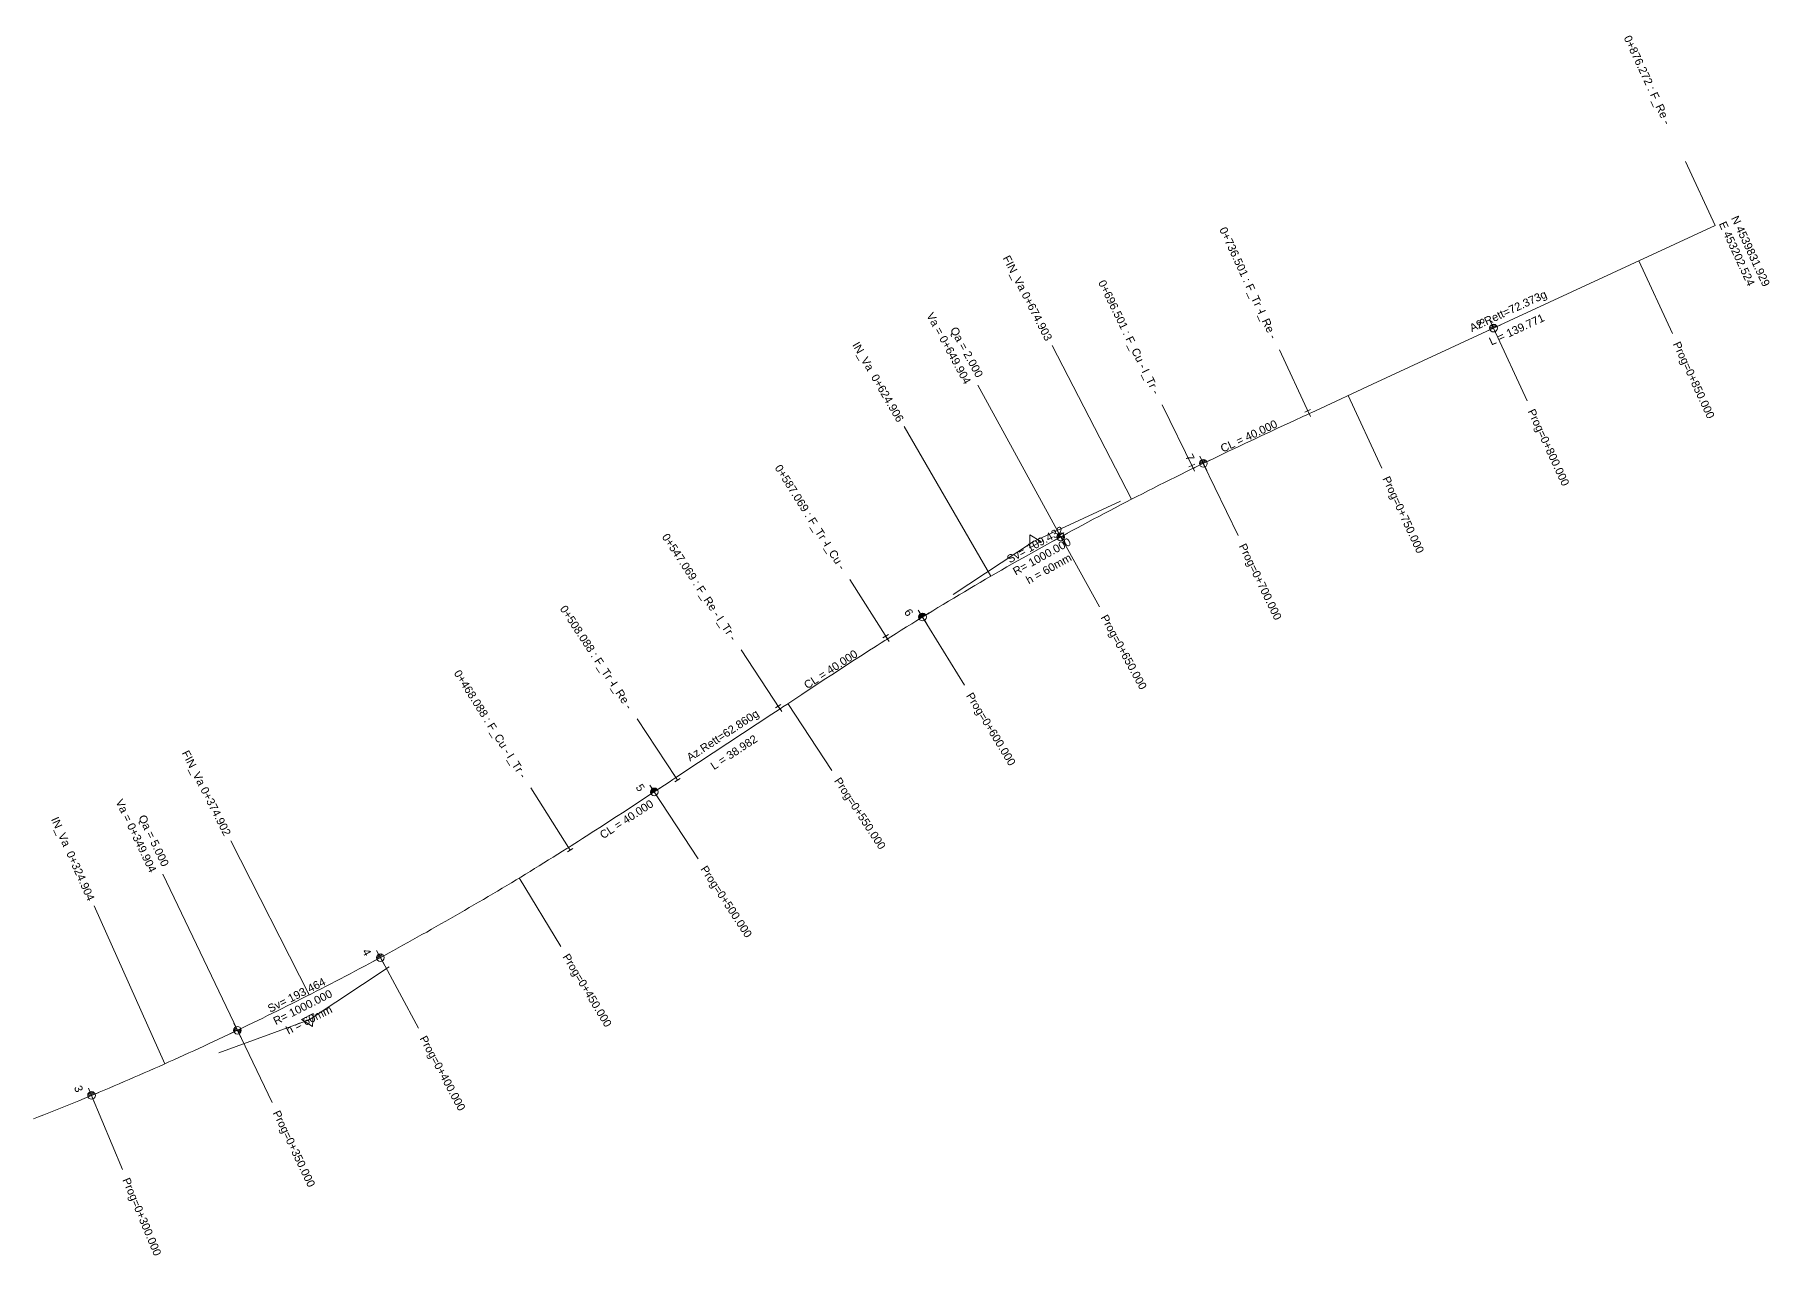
# Model space of a CAD drawing. Header units: metres. Extents: x 452250 to 453220, y 4539353 to 4539891.
# Drawn here: x 452678 to 453220, y 4539510 to 4539891 of the extents above; entities that cross this region are included whole.
import ezdxf
from ezdxf.enums import TextEntityAlignment as Align

# ---------------------------------------------------------------- set-up
doc = ezdxf.new("R2010")
doc.units = ezdxf.units.M
doc.header["$MEASUREMENT"] = 0
for name, color, linetype, lineweight in [('_Ettometriche', 2, 'Continuous', 0), ('_Ettometriche_500', 2, 'Continuous', 0), ('_Linee Progressive Passo Costante', 1, 'Continuous', 0), ('_Linee Progressive Pti Tangenza', 1, 'Continuous', 0), ('_Linee_Elementi_Alt_in_Pln', 1, 'Continuous', 0), ('_PLN_Lunghezza_Clotoide', 2, 'Continuous', 0), ('_PLN_Simb_T', 2, 'Continuous', 0), ('_Simboli Curve Planimetriche', 2, 'Continuous', 0), ('_Simbolo_vertice_altimetrico_in_pln', 1, 'Continuous', 0), ('_Txt Componenti Planimetrici', 2, 'Continuous', 0), ('_Txt progressive passo costante', 2, 'Continuous', 0), ('_Txt Pti di Tangenza', 2, 'Continuous', 0), ('_TXT_coordinate finali', 2, 'Continuous', 0), ('_TXT_Elementi_Alt_in_Pln', 2, 'Continuous', 0), ('_Vertici Curve Planimetriche', 2, 'Continuous', 0), ('Ferrovia_Principale', 4, 'Continuous', 0)]:
    doc.layers.add(name, color=color, linetype=linetype, lineweight=lineweight)
doc.styles.add('_Progressive Parziali', font='arial.ttf', dxfattribs={"height": 0.0025})
doc.styles.add('_Txt_Pln_Centro', font='arial.ttf', dxfattribs={"height": 0.0025})
doc.styles.add('_Txt_Pln_DX', font='arial.ttf', dxfattribs={"height": 0.0025})
doc.styles.add('_Txt_Pln_SX', font='arial.ttf', dxfattribs={"height": 0.0025})

# ---------------------------------------------------------------- blocks, each defined once
blk = doc.blocks.new('SIM_01_1')
at = {"layer": '_Ettometriche', "color": 2}
for p, q in [((-0.0025, 0), (0.0025, 0)), ((-0.0009, 0.00079), (-0.0009, -0.00079)), ((-0.0006, 0.00104), (-0.0006, -0.00104)), ((-0.0003, 0.00116), (-0.0003, -0.00116)), ((0, 0.0025), (0, -0.0025))]:
    blk.add_line(p, q, dxfattribs=at)
blk.add_circle((0, 0), 0.0012, dxfattribs=at)
blk = doc.blocks.new('SIM_01')
at = {"layer": '_Ettometriche', "color": 2}
for p, q in [((-0.0009, 0.00079), (-0.0009, -0.00079)), ((-0.0006, 0.00104), (-0.0006, -0.00104)), ((-0.0003, 0.00116), (-0.0003, -0.00116)), ((0, 0.0025), (0, -0.0025)), ((-0.0025, 0), (0.0025, 0))]:
    blk.add_line(p, q, dxfattribs=at)
blk.add_circle((0, 0), 0.0012, dxfattribs=at)
blk = doc.blocks.new('DrawTextAnnotation_4')
at = {"layer": '_Ettometriche', "insert": (-0.0025, -0.00292), "char_height": 0.0025, "attachment_point": 6, "line_spacing_factor": 1.02, "style": '_Txt_Pln_DX'}
blk.add_mtext('\\C256;3', dxfattribs=at)
blk = doc.blocks.new('DrawTextAnnotation_5')
at = {"layer": '_Ettometriche', "insert": (-0.0025, -0.00292), "char_height": 0.0025, "attachment_point": 6, "line_spacing_factor": 1.02, "style": '_Txt_Pln_DX'}
blk.add_mtext('\\C256;4', dxfattribs=at)
blk = doc.blocks.new('DrawTextAnnotation_6')
at = {"layer": '_Ettometriche', "insert": (-0.0025, -0.00292), "char_height": 0.0025, "attachment_point": 6, "line_spacing_factor": 1.02, "style": '_Txt_Pln_DX'}
blk.add_mtext('\\C256;6', dxfattribs=at)
blk = doc.blocks.new('DrawTextAnnotation_7')
at = {"layer": '_Ettometriche', "insert": (-0.0025, -0.00292), "char_height": 0.0025, "attachment_point": 6, "line_spacing_factor": 1.02, "style": '_Txt_Pln_DX'}
blk.add_mtext('\\C256;7', dxfattribs=at)
blk = doc.blocks.new('DrawTextAnnotation_8')
at = {"layer": '_Ettometriche', "insert": (-0.0025, -0.00292), "char_height": 0.0025, "attachment_point": 6, "line_spacing_factor": 1.02, "style": '_Txt_Pln_DX'}
blk.add_mtext('\\C256;8', dxfattribs=at)
blk = doc.blocks.new('SIM_01 - 500')
at = {"layer": '_Ettometriche_500', "color": 2}
for p, q in [((-0.0025, 0), (0.0025, 0)), ((-0.0009, 0.00079), (-0.0009, -0.00079)), ((-0.0006, 0.00104), (-0.0006, -0.00104)), ((-0.0003, 0.00116), (-0.0003, -0.00116)), ((0, 0.0025), (0, -0.0025))]:
    blk.add_line(p, q, dxfattribs=at)
blk.add_circle((0, 0), 0.0012, dxfattribs=at)
blk = doc.blocks.new('DrawTextAnnotation_9')
at = {"layer": '_Ettometriche_500', "insert": (-0.0025, -0.00292), "char_height": 0.0025, "attachment_point": 6, "line_spacing_factor": 1.02, "style": '_Txt_Pln_DX'}
blk.add_mtext('\\C256;5', dxfattribs=at)
blk = doc.blocks.new('DrawLineAnnotationDirectionLength')
at = {"layer": '_Linee Progressive Pti Tangenza'}
blk.add_line((0, 0), (-0.022, 0), dxfattribs=at)
blk = doc.blocks.new('DrawTextAnnotation_11')
at = {"layer": '_Txt Componenti Planimetrici', "insert": (0, 0.00258), "char_height": 0.0025, "attachment_point": 5, "line_spacing_factor": 1.02, "style": '_Txt_Pln_Centro'}
blk.add_mtext('\\C256;Az.Rett=62.860g', dxfattribs=at)
blk = doc.blocks.new('DrawTextAnnotation_12')
at = {"layer": '_Txt Componenti Planimetrici', "insert": (0, 0.00258), "char_height": 0.0025, "attachment_point": 5, "line_spacing_factor": 1.02, "style": '_Txt_Pln_Centro'}
blk.add_mtext('\\C256;Az.Rett=72.373g', dxfattribs=at)
blk = doc.blocks.new('DrawTextAnnotation_14')
at = {"layer": '_Txt Componenti Planimetrici', "insert": (0, -0.00342), "char_height": 0.0025, "attachment_point": 5, "line_spacing_factor": 1.02, "style": '_Txt_Pln_Centro'}
blk.add_mtext('\\C256;L = 38.982', dxfattribs=at)
blk = doc.blocks.new('DrawTextAnnotation_15')
at = {"layer": '_Txt Componenti Planimetrici', "insert": (0, -0.00342), "char_height": 0.0025, "attachment_point": 5, "line_spacing_factor": 1.02, "style": '_Txt_Pln_Centro'}
blk.add_mtext('\\C256;L = 139.771', dxfattribs=at)
blk = doc.blocks.new('DrawTextAnnotation_17')
at = {"layer": '_TXT_coordinate finali', "insert": (0, 0.00458), "char_height": 0.0025, "attachment_point": 4, "line_spacing_factor": 1.02, "style": '_Txt_Pln_SX'}
blk.add_mtext('\\C256;N 4539831.929\\PE 453202.524', dxfattribs=at)
blk = doc.blocks.new('DrawLeaderAnnotation')
at = {"layer": '_Simboli Curve Planimetriche', "flags": 128}
blk.add_lwpolyline([(0.00231, 0), (-0.00115, 0.002), (-0.00115, -0.002)], close=True, dxfattribs=at)
blk = doc.blocks.new('DrawLineAnnotationDirectionLength_1')
at = {"layer": '_Simboli Curve Planimetriche'}
blk.add_point((0, 0), dxfattribs=at)
blk = doc.blocks.new('DrawLineAnnotationDirectionLength_2')
at = {"layer": '_Vertici Curve Planimetriche'}
blk.add_line((0, 0), (-0.03, 0), dxfattribs=at)
blk = doc.blocks.new('DrawLineAnnotationDirectionLength_3')
at = {"layer": '_Vertici Curve Planimetriche'}
blk.add_line((0, 0), (0.03, 0), dxfattribs=at)
blk = doc.blocks.new('DrawTextAnnotation_18')
at = {"layer": '_Txt Pti di Tangenza', "style": '_Txt_Pln_DX'}
blk.add_text('I_Re - ', height=0.0025, dxfattribs=at).set_placement((-0.025, 0), align=Align.MIDDLE_RIGHT)
blk = doc.blocks.new('DrawTextAnnotation_20')
at = {"layer": '_Txt Pti di Tangenza', "insert": (-0.035, -0.00042), "char_height": 0.0025, "attachment_point": 6, "line_spacing_factor": 1.02, "style": '_Txt_Pln_DX'}
blk.add_mtext('\\C256;0+547.069 : F_Re - ', dxfattribs=at)
blk = doc.blocks.new('DrawTextAnnotation_21')
at = {"layer": '_Txt Pti di Tangenza', "insert": (-0.035, -0.00042), "char_height": 0.0025, "attachment_point": 6, "line_spacing_factor": 1.02, "style": '_Txt_Pln_DX'}
blk.add_mtext('\\C256;0+876.272 : F_Re - ', dxfattribs=at)
blk = doc.blocks.new('DrawTextAnnotation_22')
at = {"layer": '_Txt Pti di Tangenza', "style": '_Txt_Pln_DX'}
blk.add_text('I_Tr - ', height=0.0025, dxfattribs=at).set_placement((-0.025, 0), align=Align.MIDDLE_RIGHT)
blk = doc.blocks.new('DrawTextAnnotation_24')
at = {"layer": '_Txt Pti di Tangenza', "insert": (-0.035, -0.00042), "char_height": 0.0025, "attachment_point": 6, "line_spacing_factor": 1.02, "style": '_Txt_Pln_DX'}
blk.add_mtext('\\C256;0+508.088 : F_Tr - ', dxfattribs=at)
blk = doc.blocks.new('DrawTextAnnotation_25')
at = {"layer": '_Txt Pti di Tangenza', "insert": (-0.035, -0.00042), "char_height": 0.0025, "attachment_point": 6, "line_spacing_factor": 1.02, "style": '_Txt_Pln_DX'}
blk.add_mtext('\\C256;0+587.069 : F_Tr - ', dxfattribs=at)
blk = doc.blocks.new('DrawTextAnnotation_26')
at = {"layer": '_Txt Pti di Tangenza', "insert": (-0.035, -0.00042), "char_height": 0.0025, "attachment_point": 6, "line_spacing_factor": 1.02, "style": '_Txt_Pln_DX'}
blk.add_mtext('\\C256;0+736.501 : F_Tr - ', dxfattribs=at)
blk = doc.blocks.new('DrawTextAnnotation_27')
at = {"layer": '_Txt Pti di Tangenza', "style": '_Txt_Pln_DX'}
blk.add_text('I_Cu - ', height=0.0025, dxfattribs=at).set_placement((-0.025, 0), align=Align.MIDDLE_RIGHT)
blk = doc.blocks.new('DrawTextAnnotation_28')
at = {"layer": '_Txt Pti di Tangenza', "insert": (-0.035, -0.00042), "char_height": 0.0025, "attachment_point": 6, "line_spacing_factor": 1.02, "style": '_Txt_Pln_DX'}
blk.add_mtext('\\C256;0+468.088 : F_Cu - ', dxfattribs=at)
blk = doc.blocks.new('DrawTextAnnotation_29')
at = {"layer": '_Txt Pti di Tangenza', "insert": (-0.035, -0.00042), "char_height": 0.0025, "attachment_point": 6, "line_spacing_factor": 1.02, "style": '_Txt_Pln_DX'}
blk.add_mtext('\\C256;0+696.501 : F_Cu - ', dxfattribs=at)
blk = doc.blocks.new('DrawLineAnnotationDirectionLength_4')
at = {"layer": '_Linee_Elementi_Alt_in_Pln'}
blk.add_line((0, 0), (-0.054, 0), dxfattribs=at)
blk = doc.blocks.new('DrawTextAnnotation_30')
at = {"layer": '_TXT_Elementi_Alt_in_Pln', "insert": (-0.056, -0.00242), "char_height": 0.0025, "attachment_point": 6, "line_spacing_factor": 1.02, "style": '_Txt_Pln_DX'}
blk.add_mtext('\\C256;Va = 0+349.904', dxfattribs=at)
blk = doc.blocks.new('DrawTextAnnotation_31')
at = {"layer": '_TXT_Elementi_Alt_in_Pln', "insert": (-0.056, -0.00242), "char_height": 0.0025, "attachment_point": 6, "line_spacing_factor": 1.02, "style": '_Txt_Pln_DX'}
blk.add_mtext('\\C256;Va = 0+649.904', dxfattribs=at)
blk = doc.blocks.new('DrawTextAnnotation_32')
at = {"layer": '_TXT_Elementi_Alt_in_Pln', "insert": (-0.056, -0.00042), "char_height": 0.0025, "attachment_point": 6, "line_spacing_factor": 1.02, "style": '_Txt_Pln_DX'}
blk.add_mtext('\\C256;IN_Va  0+324.904', dxfattribs=at)
blk = doc.blocks.new('DrawTextAnnotation_33')
at = {"layer": '_TXT_Elementi_Alt_in_Pln', "insert": (-0.056, -0.00042), "char_height": 0.0025, "attachment_point": 6, "line_spacing_factor": 1.02, "style": '_Txt_Pln_DX'}
blk.add_mtext('\\C256;IN_Va  0+624.906', dxfattribs=at)
blk = doc.blocks.new('DrawTextAnnotation_34')
at = {"layer": '_TXT_Elementi_Alt_in_Pln', "insert": (-0.056, -0.00042), "char_height": 0.0025, "attachment_point": 6, "line_spacing_factor": 1.02, "style": '_Txt_Pln_DX'}
blk.add_mtext('\\C256;FIN_Va 0+374.902', dxfattribs=at)
blk = doc.blocks.new('DrawTextAnnotation_35')
at = {"layer": '_TXT_Elementi_Alt_in_Pln', "insert": (-0.056, -0.00042), "char_height": 0.0025, "attachment_point": 6, "line_spacing_factor": 1.02, "style": '_Txt_Pln_DX'}
blk.add_mtext('\\C256;FIN_Va 0+674.903', dxfattribs=at)
blk = doc.blocks.new('DrawLineAnnotationDirectionLength_5')
at = {"layer": '_Linee Progressive Passo Costante'}
blk.add_line((0, 0), (0.025, 0), dxfattribs=at)
blk = doc.blocks.new('DrawTextAnnotation_45')
at = {"layer": '_Txt progressive passo costante', "insert": (0.028, -0.00042), "char_height": 0.0025, "attachment_point": 4, "line_spacing_factor": 1.02, "style": '_Progressive Parziali'}
blk.add_mtext('\\C256;Prog=0+300.000', dxfattribs=at)
blk = doc.blocks.new('DrawTextAnnotation_46')
at = {"layer": '_Txt progressive passo costante', "insert": (0.028, -0.00042), "char_height": 0.0025, "attachment_point": 4, "line_spacing_factor": 1.02, "style": '_Progressive Parziali'}
blk.add_mtext('\\C256;Prog=0+350.000', dxfattribs=at)
blk = doc.blocks.new('DrawTextAnnotation_47')
at = {"layer": '_Txt progressive passo costante', "insert": (0.028, -0.00042), "char_height": 0.0025, "attachment_point": 4, "line_spacing_factor": 1.02, "style": '_Progressive Parziali'}
blk.add_mtext('\\C256;Prog=0+400.000', dxfattribs=at)
blk = doc.blocks.new('DrawTextAnnotation_48')
at = {"layer": '_Txt progressive passo costante', "insert": (0.028, -0.00042), "char_height": 0.0025, "attachment_point": 4, "line_spacing_factor": 1.02, "style": '_Progressive Parziali'}
blk.add_mtext('\\C256;Prog=0+450.000', dxfattribs=at)
blk = doc.blocks.new('DrawTextAnnotation_49')
at = {"layer": '_Txt progressive passo costante', "insert": (0.028, -0.00042), "char_height": 0.0025, "attachment_point": 4, "line_spacing_factor": 1.02, "style": '_Progressive Parziali'}
blk.add_mtext('\\C256;Prog=0+500.000', dxfattribs=at)
blk = doc.blocks.new('DrawTextAnnotation_50')
at = {"layer": '_Txt progressive passo costante', "insert": (0.028, -0.00042), "char_height": 0.0025, "attachment_point": 4, "line_spacing_factor": 1.02, "style": '_Progressive Parziali'}
blk.add_mtext('\\C256;Prog=0+550.000', dxfattribs=at)
blk = doc.blocks.new('DrawTextAnnotation_51')
at = {"layer": '_Txt progressive passo costante', "insert": (0.028, -0.00042), "char_height": 0.0025, "attachment_point": 4, "line_spacing_factor": 1.02, "style": '_Progressive Parziali'}
blk.add_mtext('\\C256;Prog=0+600.000', dxfattribs=at)
blk = doc.blocks.new('DrawTextAnnotation_52')
at = {"layer": '_Txt progressive passo costante', "insert": (0.028, -0.00042), "char_height": 0.0025, "attachment_point": 4, "line_spacing_factor": 1.02, "style": '_Progressive Parziali'}
blk.add_mtext('\\C256;Prog=0+650.000', dxfattribs=at)
blk = doc.blocks.new('DrawTextAnnotation_53')
at = {"layer": '_Txt progressive passo costante', "insert": (0.028, -0.00042), "char_height": 0.0025, "attachment_point": 4, "line_spacing_factor": 1.02, "style": '_Progressive Parziali'}
blk.add_mtext('\\C256;Prog=0+700.000', dxfattribs=at)
blk = doc.blocks.new('DrawTextAnnotation_54')
at = {"layer": '_Txt progressive passo costante', "insert": (0.028, -0.00042), "char_height": 0.0025, "attachment_point": 4, "line_spacing_factor": 1.02, "style": '_Progressive Parziali'}
blk.add_mtext('\\C256;Prog=0+750.000', dxfattribs=at)
blk = doc.blocks.new('DrawTextAnnotation_55')
at = {"layer": '_Txt progressive passo costante', "insert": (0.028, -0.00042), "char_height": 0.0025, "attachment_point": 4, "line_spacing_factor": 1.02, "style": '_Progressive Parziali'}
blk.add_mtext('\\C256;Prog=0+800.000', dxfattribs=at)
blk = doc.blocks.new('DrawTextAnnotation_56')
at = {"layer": '_Txt progressive passo costante', "insert": (0.028, -0.00042), "char_height": 0.0025, "attachment_point": 4, "line_spacing_factor": 1.02, "style": '_Progressive Parziali'}
blk.add_mtext('\\C256;Prog=0+850.000', dxfattribs=at)
blk = doc.blocks.new('SIM_09')
at = {"layer": '_Simbolo_vertice_altimetrico_in_pln'}
for p, q in [((-0.0025, 0), (0.0025, 0)), ((-0.0009, 0.00079), (-0.0009, 0)), ((-0.0006, 0.00104), (-0.0006, 0)), ((-0.0003, 0.00116), (-0.0003, 0)), ((0, 0.0025), (0, -0.0025)), ((0.0003, -0.00116), (0.0003, 0)), ((0.0006, -0.00104), (0.0006, 0)), ((0.0009, -0.00079), (0.0009, 0))]:
    blk.add_line(p, q, dxfattribs=at)
blk.add_circle((0, 0), 0.0012, dxfattribs=at)
blk = doc.blocks.new('SIM_09_1')
at = {"layer": '_Simbolo_vertice_altimetrico_in_pln'}
for p, q in [((-0.0025, 0), (0.0025, 0)), ((-0.0009, 0.00079), (-0.0009, 0)), ((-0.0006, 0.00104), (-0.0006, 0)), ((-0.0003, 0.00116), (-0.0003, 0)), ((0, 0.0025), (0, -0.0025)), ((0.0003, -0.00116), (0.0003, 0)), ((0.0006, -0.00104), (0.0006, 0)), ((0.0009, -0.00079), (0.0009, 0))]:
    blk.add_line(p, q, dxfattribs=at)
blk.add_circle((0, 0), 0.0012, dxfattribs=at)
blk = doc.blocks.new('SIM_03')
at = {"layer": '_PLN_Simb_T', "flags": 128}
for points in [[(-0.00099, 0.00099), (0.00099, 0.00099)], [(0, -0.00099), (0, 0.00099)]]:
    blk.add_lwpolyline(points, dxfattribs=at)
blk = doc.blocks.new('SIM_03_1')
at = {"layer": '_PLN_Simb_T', "flags": 128}
for points in [[(-0.00099, 0.00099), (0.00099, 0.00099)], [(0, -0.00099), (0, 0.00099)]]:
    blk.add_lwpolyline(points, dxfattribs=at)
blk = doc.blocks.new('DrawTextAnnotation_57')
at = {"layer": '_PLN_Lunghezza_Clotoide', "insert": (0, 0.00158), "char_height": 0.0025, "attachment_point": 5, "line_spacing_factor": 1.02, "style": '_Txt_Pln_Centro'}
blk.add_mtext('\\C256;CL = 40.000', dxfattribs=at)
blk = doc.blocks.new('DrawTextAnnotation_58')
at = {"layer": '_PLN_Lunghezza_Clotoide', "insert": (0, -0.00242), "char_height": 0.0025, "attachment_point": 5, "line_spacing_factor": 1.02, "style": '_Txt_Pln_Centro'}
blk.add_mtext('\\C256;CL = 40.000', dxfattribs=at)
blk = doc.blocks.new('DrawTextAnnotation_59')
at = {"layer": '_TXT_Elementi_Alt_in_Pln', "insert": (-0.056, 0.00158), "char_height": 0.0025, "attachment_point": 6, "line_spacing_factor": 1.02, "style": '_Txt_Pln_DX'}
blk.add_mtext('\\C256;Qa = 5.000', dxfattribs=at)
blk = doc.blocks.new('DrawTextAnnotation_60')
at = {"layer": '_TXT_Elementi_Alt_in_Pln', "insert": (-0.056, 0.00158), "char_height": 0.0025, "attachment_point": 6, "line_spacing_factor": 1.02, "style": '_Txt_Pln_DX'}
blk.add_mtext('\\C256;Qa = 2.000', dxfattribs=at)
blk = doc.blocks.new('DrawTextAnnotation_61')
at = {"layer": '_Txt Componenti Planimetrici', "insert": (0, -0.00692), "char_height": 0.0025, "attachment_point": 5, "line_spacing_factor": 1.02, "style": '_Txt_Pln_Centro'}
blk.add_mtext('\\C256;h = 60mm', dxfattribs=at)

msp = doc.modelspace()

# ---------------------------------------------------------------- linework, layer by layer
at = {"layer": 'Ferrovia_Principale'}
msp.add_lwpolyline([(452677.34, 4539552.96), (452678.92, 4539553.59), (452680.5, 4539554.21), (452682.08, 4539554.84), (452683.66, 4539555.48), (452685.23, 4539556.11), (452686.81, 4539556.75), (452688.38, 4539557.39), (452689.95, 4539558.04), (452691.52, 4539558.68), (452693.09, 4539559.33), (452694.66, 4539559.98), (452696.23, 4539560.64), (452697.8, 4539561.29), (452699.37, 4539561.95), (452700.93, 4539562.62), (452702.5, 4539563.28), (452704.06, 4539563.95), (452705.62, 4539564.62), (452707.18, 4539565.29), (452708.74, 4539565.97), (452710.3, 4539566.65), (452711.86, 4539567.33), (452713.42, 4539568.01), (452714.97, 4539568.7), (452716.53, 4539569.39), (452718.08, 4539570.08), (452719.63, 4539570.78), (452721.18, 4539571.48), (452722.73, 4539572.18), (452724.28, 4539572.88), (452725.83, 4539573.58), (452727.38, 4539574.29), (452728.92, 4539575), (452730.47, 4539575.72), (452732.01, 4539576.43), (452733.55, 4539577.15), (452735.09, 4539577.87), (452736.63, 4539578.6), (452738.17, 4539579.32), (452739.71, 4539580.05), (452741.24, 4539580.78), (452742.78, 4539581.52), (452744.31, 4539582.25), (452745.85, 4539582.99), (452747.38, 4539583.74), (452748.91, 4539584.48), (452750.44, 4539585.23), (452751.96, 4539585.98), (452753.49, 4539586.73), (452755.01, 4539587.49), (452756.54, 4539588.25), (452758.06, 4539589.01), (452759.58, 4539589.77), (452761.1, 4539590.54), (452762.62, 4539591.3), (452764.14, 4539592.07), (452765.65, 4539592.85), (452767.17, 4539593.62), (452768.68, 4539594.4), (452770.19, 4539595.18), (452771.7, 4539595.97), (452773.21, 4539596.75), (452774.72, 4539597.54), (452776.22, 4539598.33), (452777.73, 4539599.13), (452779.23, 4539599.92), (452780.73, 4539600.72), (452782.24, 4539601.53), (452783.73, 4539602.33), (452785.23, 4539603.14), (452786.73, 4539603.95), (452788.22, 4539604.76), (452789.72, 4539605.57), (452791.21, 4539606.39), (452792.7, 4539607.21), (452794.19, 4539608.03), (452795.68, 4539608.85), (452797.17, 4539609.68), (452798.65, 4539610.51), (452800.13, 4539611.34), (452801.62, 4539612.18), (452803.1, 4539613.01), (452804.58, 4539613.85), (452806.05, 4539614.69), (452807.53, 4539615.54), (452809, 4539616.38), (452810.48, 4539617.23), (452811.95, 4539618.08), (452813.42, 4539618.94), (452814.89, 4539619.8), (452816.35, 4539620.65), (452817.82, 4539621.52), (452819.28, 4539622.38), (452820.75, 4539623.25), (452822.21, 4539624.11), (452823.67, 4539624.99), (452825.12, 4539625.86), (452826.58, 4539626.74), (452828.04, 4539627.61), (452829.49, 4539628.49), (452830.94, 4539629.38), (452832.39, 4539630.26), (452833.84, 4539631.15), (452835.28, 4539632.04), (452836.73, 4539632.93), (452838.17, 4539633.83), (452839.61, 4539634.73), (452841.05, 4539635.63), (452842.49, 4539636.53), (452843.93, 4539637.43), (452844.29, 4539637.66), (452844.38, 4539637.72), (452844.4, 4539637.73), (452844.41, 4539637.74), (452844.41, 4539637.74), (452844.41, 4539637.74), (452844.41, 4539637.74), (452844.42, 4539637.74), (452844.46, 4539637.77), (452844.61, 4539637.86), (452845.2, 4539638.24), (452846.39, 4539638.99), (452847.57, 4539639.74), (452848.76, 4539640.5), (452849.95, 4539641.26), (452852.31, 4539642.78), (452854.68, 4539644.3), (452857.04, 4539645.83), (452859.39, 4539647.36), (452861.75, 4539648.9), (452864.1, 4539650.44), (452866.46, 4539651.98), (452868.81, 4539653.53), (452871.16, 4539655.07), (452875.85, 4539658.17), (452877.02, 4539658.94), (452877.61, 4539659.33), (452877.9, 4539659.53), (452878.19, 4539659.72), (452880.48, 4539661.23), (452885.05, 4539664.24), (452894.2, 4539670.28), (452903.35, 4539676.32), (452907.93, 4539679.34), (452910.22, 4539680.85), (452910.5, 4539681.04), (452910.8, 4539681.24), (452911.38, 4539681.62), (452912.56, 4539682.4), (452917.25, 4539685.49), (452919.6, 4539687.04), (452921.95, 4539688.59), (452924.3, 4539690.13), (452926.66, 4539691.67), (452929.01, 4539693.2), (452931.37, 4539694.74), (452933.73, 4539696.27), (452936.1, 4539697.79), (452938.46, 4539699.31), (452939.65, 4539700.07), (452940.83, 4539700.82), (452942.02, 4539701.58), (452943.21, 4539702.33), (452943.8, 4539702.71), (452943.95, 4539702.8), (452943.99, 4539702.82), (452944, 4539702.83), (452944, 4539702.83), (452944, 4539702.83), (452944, 4539702.83), (452944.02, 4539702.84), (452944.07, 4539702.87), (452944.27, 4539703), (452945.08, 4539703.52), (452946.71, 4539704.54), (452948.34, 4539705.56), (452949.97, 4539706.58), (452951.61, 4539707.59), (452953.24, 4539708.6), (452954.88, 4539709.61), (452956.52, 4539710.61), (452958.16, 4539711.61), (452959.81, 4539712.61), (452961.45, 4539713.61), (452963.1, 4539714.6), (452964.75, 4539715.59), (452966.4, 4539716.57), (452968.06, 4539717.56), (452969.71, 4539718.54), (452971.37, 4539719.51), (452973.03, 4539720.49), (452974.69, 4539721.46), (452976.36, 4539722.42), (452978.02, 4539723.39), (452979.69, 4539724.35), (452981.36, 4539725.3), (452983.03, 4539726.26), (452984.7, 4539727.21), (452986.38, 4539728.16), (452988.05, 4539729.1), (452989.73, 4539730.04), (452991.41, 4539730.98), (452993.09, 4539731.92), (452994.78, 4539732.85), (452996.46, 4539733.78), (452998.15, 4539734.7), (452999.84, 4539735.62), (453001.53, 4539736.54), (453003.22, 4539737.46), (453004.91, 4539738.37), (453006.61, 4539739.28), (453008.31, 4539740.18), (453010.01, 4539741.08), (453011.71, 4539741.98), (453013.41, 4539742.88), (453015.11, 4539743.77), (453016.82, 4539744.66), (453018.53, 4539745.55), (453020.24, 4539746.43), (453021.95, 4539747.31), (453023.66, 4539748.18), (453025.38, 4539749.05), (453027.09, 4539749.92), (453028.81, 4539750.79), (453030.53, 4539751.65), (453032.25, 4539752.51), (453033.97, 4539753.37), (453035.69, 4539754.22), (453037.42, 4539755.07), (453039.15, 4539755.91), (453039.36, 4539756.02), (453039.47, 4539756.07), (453039.52, 4539756.1), (453039.53, 4539756.1), (453039.53, 4539756.1), (453039.54, 4539756.1), (453039.55, 4539756.11), (453039.71, 4539756.19), (453040.02, 4539756.34), (453040.65, 4539756.65), (453041.92, 4539757.26), (453043.18, 4539757.88), (453044.45, 4539758.49), (453045.72, 4539759.1), (453048.25, 4539760.31), (453050.79, 4539761.52), (453053.34, 4539762.72), (453055.88, 4539763.92), (453058.43, 4539765.12), (453060.97, 4539766.31), (453063.52, 4539767.5), (453066.07, 4539768.69), (453068.62, 4539769.87), (453071.17, 4539771.06), (453073.72, 4539772.24), (453075, 4539772.83), (453075.64, 4539773.13), (453075.68, 4539773.15), (453075.7, 4539773.15), (453075.71, 4539773.16), (453075.71, 4539773.16), (453075.71, 4539773.16), (453075.72, 4539773.17), (453075.74, 4539773.17), (453076.02, 4539773.3), (453076.58, 4539773.56), (453077.69, 4539774.08), (453095.52, 4539782.34), (453131.19, 4539798.87), (453202.52, 4539831.93)], dxfattribs=at)

# ---------------------------------------------------------------- block references
at = {"layer": '_Ettometriche', "xscale": 1000, "yscale": 1000, "zscale": 1000}
for name, p, rotation in [('DrawTextAnnotation_8', (453133.32, 4539799.86), 294.8638969467939), ('DrawTextAnnotation_7', (453042.68, 4539757.63), 295.818103667013), ('DrawTextAnnotation_6', (452954.98, 4539709.67), 301.5389132781327), ('DrawTextAnnotation_5', (452785.65, 4539603.36), 298.3786494051127), ('DrawTextAnnotation_4', (452695.44, 4539560.31), 292.6490714538055)]:
    msp.add_blockref(name, p, dxfattribs=dict(at, rotation=rotation))
at = {"layer": '_Ettometriche', "color": 2, "xscale": 1000, "yscale": 1000, "zscale": 1000}
for name, p, rotation in [('SIM_01', (453133.32, 4539799.86), 294.8638969467939), ('SIM_01', (453042.68, 4539757.63), 295.818103667013), ('SIM_01', (452954.98, 4539709.67), 301.5389132781327), ('SIM_01_1', (452785.65, 4539603.36), 298.3786494051127), ('SIM_01_1', (452695.44, 4539560.31), 292.6490714538055)]:
    msp.add_blockref(name, p, dxfattribs=dict(at, rotation=rotation))
at = {"layer": '_Ettometriche_500', "color": 2, "xscale": 1000, "yscale": 1000, "zscale": 1000, "rotation": 303.3788578964978}
msp.add_blockref('SIM_01 - 500', (452871.19, 4539655.09), dxfattribs=at)
at = {"layer": '_Ettometriche_500', "xscale": 1000, "yscale": 1000, "zscale": 1000, "rotation": 303.3788578964978}
msp.add_blockref('DrawTextAnnotation_9', (452871.19, 4539655.09), dxfattribs=at)
at = {"layer": '_Linee Progressive Passo Costante', "xscale": 1000, "yscale": 1000, "zscale": 1000}
for p, rotation in [((453178.69, 4539820.88), 294.8638969467939), ((453133.32, 4539799.86), 294.8638969467939), ((453087.96, 4539778.84), 294.8638969467939), ((453042.68, 4539757.63), 295.818103667013), ((452998.23, 4539734.74), 298.6741243024777), ((452954.98, 4539709.67), 301.5389132781327), ((452912.92, 4539682.63), 303.4195539664717), ((452871.19, 4539655.09), 303.3788578964978), ((452829.03, 4539628.22), 301.2434383807662), ((452785.65, 4539603.36), 298.3786494051127), ((452741.08, 4539580.71), 295.5138604294591), ((452695.44, 4539560.31), 292.6490714538055)]:
    msp.add_blockref('DrawLineAnnotationDirectionLength_5', p, dxfattribs=dict(at, rotation=rotation))
at = {"layer": '_Linee Progressive Pti Tangenza', "xscale": 1000, "yscale": 1000, "zscale": 1000}
for p, rotation in [((453202.52, 4539831.93), 294.8638969467939), ((453075.71, 4539773.16), 294.8638969467911), ((453075.71, 4539773.16), 294.8638969467939), ((453039.53, 4539756.1), 296.0098125372741), ((453039.53, 4539756.1), 296.0098125370534), ((452944, 4539702.83), 302.2797899527959), ((452944, 4539702.83), 302.2797899526684), ((452910.47, 4539681.02), 303.4257055431649), ((452910.47, 4539681.02), 303.4257055430583), ((452877.94, 4539659.55), 303.4257055426076), ((452877.94, 4539659.55), 303.4257055431649), ((452844.41, 4539637.74), 302.2797899524817), ((452844.41, 4539637.74), 302.2797899523464)]:
    msp.add_blockref('DrawLineAnnotationDirectionLength', p, dxfattribs=dict(at, rotation=rotation))
at = {"layer": '_Linee_Elementi_Alt_in_Pln', "xscale": 1000, "yscale": 1000, "zscale": 1000}
for p, rotation in [((453020.22, 4539746.42), 297.2472737954114), ((452998.14, 4539734.7), 298.6796324751525), ((452998.14, 4539734.7), 298.6796324751525), ((452976.36, 4539722.43), 300.1119195423304), ((452763.42, 4539591.71), 296.9406393237678), ((452741, 4539580.66), 295.508352256591), ((452741, 4539580.66), 295.508352256591), ((452718.3, 4539570.18), 294.0759935768513)]:
    msp.add_blockref('DrawLineAnnotationDirectionLength_4', p, dxfattribs=dict(at, rotation=rotation))
at = {"layer": '_PLN_Lunghezza_Clotoide', "xscale": 1000, "yscale": 1000, "zscale": 1000}
for name, p, rotation in [('DrawTextAnnotation_57', (453057.58, 4539764.72), 25.15037584435668), ('DrawTextAnnotation_57', (452927.18, 4539692.01), 33.13922664549271), ('DrawTextAnnotation_58', (452861.23, 4539648.56), 33.13922664504231)]:
    msp.add_blockref(name, p, dxfattribs=dict(at, rotation=rotation))
at = {"layer": '_PLN_Simb_T', "xscale": 1000, "yscale": 1000, "zscale": 1000}
for name, p, rotation in [('SIM_03_1', (453075.71, 4539773.16), 24.8638969467911), ('SIM_03_1', (453039.53, 4539756.1), 26.00981253727412), ('SIM_03', (453039.53, 4539756.1), 26.00981253705343), ('SIM_03_1', (452944, 4539702.83), 32.27978995279596), ('SIM_03', (452944, 4539702.83), 32.27978995266845), ('SIM_03', (452910.47, 4539681.02), 33.42570554305828), ('SIM_03', (452877.94, 4539659.55), 213.4257055426076), ('SIM_03', (452844.41, 4539637.74), 212.2797899524817), ('SIM_03', (452844.41, 4539637.74), 212.2797899523464)]:
    msp.add_blockref(name, p, dxfattribs=dict(at, rotation=rotation))
at = {"layer": '_Simboli Curve Planimetriche', "xscale": 1000, "yscale": 1000, "zscale": 1000}
for name, p, rotation in [('DrawLeaderAnnotation', (452989.64, 4539733.27), 119.1448012519068), ('DrawLineAnnotationDirectionLength_1', (452989.64, 4539733.27), 119.1448012519068), ('DrawLeaderAnnotation', (452763.37, 4539583.93), 296.7374411161497), ('DrawLineAnnotationDirectionLength_1', (452763.37, 4539583.93), 296.7374411161497)]:
    msp.add_blockref(name, p, dxfattribs=dict(at, rotation=rotation))
at = {"layer": '_Simbolo_vertice_altimetrico_in_pln', "xscale": 1000, "yscale": 1000, "zscale": 1000}
for name, p, rotation in [('SIM_09_1', (452998.14, 4539734.7), 208.6796324751524), ('SIM_09', (452741, 4539580.66), 205.508352256591)]:
    msp.add_blockref(name, p, dxfattribs=dict(at, rotation=rotation))
at = {"layer": '_Txt Componenti Planimetrici', "xscale": 1000, "yscale": 1000, "zscale": 1000}
for name, p, rotation in [('DrawTextAnnotation_12', (453139.12, 4539802.54), 24.86389694679388), ('DrawTextAnnotation_15', (453139.12, 4539802.54), 24.86389694679388), ('DrawTextAnnotation_61', (452991.04, 4539730.77), 29.14480124497128), ('DrawTextAnnotation_11', (452894.2, 4539670.28), 33.42570554316487), ('DrawTextAnnotation_14', (452894.2, 4539670.28), 33.42570554316487), ('DrawTextAnnotation_61', (452760.26, 4539590.11), 26.73744112011676)]:
    msp.add_blockref(name, p, dxfattribs=dict(at, rotation=rotation))
at = {"layer": '_Txt progressive passo costante', "xscale": 1000, "yscale": 1000, "zscale": 1000}
for name, p, rotation in [('DrawTextAnnotation_56', (453178.69, 4539820.88), 294.8638969467939), ('DrawTextAnnotation_55', (453133.32, 4539799.86), 294.8638969467939), ('DrawTextAnnotation_54', (453087.96, 4539778.84), 294.8638969467939), ('DrawTextAnnotation_53', (453042.68, 4539757.63), 295.818103667013), ('DrawTextAnnotation_52', (452998.23, 4539734.74), 298.6741243024777), ('DrawTextAnnotation_51', (452954.98, 4539709.67), 301.5389132781327), ('DrawTextAnnotation_50', (452912.92, 4539682.63), 303.4195539664717), ('DrawTextAnnotation_49', (452871.19, 4539655.09), 303.3788578964978), ('DrawTextAnnotation_48', (452829.03, 4539628.22), 301.2434383807662), ('DrawTextAnnotation_47', (452785.65, 4539603.36), 298.3786494051127), ('DrawTextAnnotation_46', (452741.08, 4539580.71), 295.5138604294591), ('DrawTextAnnotation_45', (452695.44, 4539560.31), 292.6490714538055)]:
    msp.add_blockref(name, p, dxfattribs=dict(at, rotation=rotation))
at = {"layer": '_Txt Pti di Tangenza', "xscale": 1000, "yscale": 1000, "zscale": 1000}
for name, p, rotation in [('DrawTextAnnotation_21', (453202.52, 4539831.93), 294.8638969467939), ('DrawTextAnnotation_26', (453075.71, 4539773.16), 294.8638969467911), ('DrawTextAnnotation_29', (453039.53, 4539756.1), 296.0098125372741), ('DrawTextAnnotation_18', (453075.71, 4539773.16), 294.8638969467939), ('DrawTextAnnotation_22', (453039.53, 4539756.1), 296.0098125370534), ('DrawTextAnnotation_25', (452944, 4539702.83), 302.2797899527959), ('DrawTextAnnotation_20', (452910.47, 4539681.02), 303.4257055431649), ('DrawTextAnnotation_27', (452944, 4539702.83), 302.2797899526684), ('DrawTextAnnotation_24', (452877.94, 4539659.55), 303.4257055426076), ('DrawTextAnnotation_22', (452910.47, 4539681.02), 303.4257055430583), ('DrawTextAnnotation_28', (452844.41, 4539637.74), 302.2797899524817), ('DrawTextAnnotation_18', (452877.94, 4539659.55), 303.4257055431649), ('DrawTextAnnotation_22', (452844.41, 4539637.74), 302.2797899523464)]:
    msp.add_blockref(name, p, dxfattribs=dict(at, rotation=rotation))
at = {"layer": '_TXT_coordinate finali', "xscale": 1000, "yscale": 1000, "zscale": 1000, "rotation": 294.8638969467939}
msp.add_blockref('DrawTextAnnotation_17', (453202.52, 4539831.93), dxfattribs=at)
at = {"layer": '_TXT_Elementi_Alt_in_Pln', "xscale": 1000, "yscale": 1000, "zscale": 1000}
for name, p, rotation in [('DrawTextAnnotation_35', (453020.22, 4539746.42), 297.2472737954114), ('DrawTextAnnotation_31', (452998.14, 4539734.7), 298.6796324751525), ('DrawTextAnnotation_60', (452998.14, 4539734.7), 298.6796324751525), ('DrawTextAnnotation_33', (452976.36, 4539722.43), 300.1119195423304), ('DrawTextAnnotation_34', (452763.42, 4539591.71), 296.9406393237678), ('DrawTextAnnotation_30', (452741, 4539580.66), 295.508352256591), ('DrawTextAnnotation_59', (452741, 4539580.66), 295.508352256591), ('DrawTextAnnotation_32', (452718.3, 4539570.18), 294.0759935768513)]:
    msp.add_blockref(name, p, dxfattribs=dict(at, rotation=rotation))
at = {"layer": '_Vertici Curve Planimetriche', "xscale": 1000, "yscale": 1000, "zscale": 1000}
for name, p, rotation in [('DrawLineAnnotationDirectionLength_3', (452989.64, 4539733.27), 24.86389694679388), ('DrawLineAnnotationDirectionLength_2', (452989.64, 4539733.27), 33.42570554305829), ('DrawLineAnnotationDirectionLength_3', (452763.37, 4539583.93), 33.42570554316487), ('DrawLineAnnotationDirectionLength_2', (452763.37, 4539583.93), 20.04917669763011)]:
    msp.add_blockref(name, p, dxfattribs=dict(at, rotation=rotation))

# ---------------------------------------------------------------- texts
at = {"layer": '_Txt Componenti Planimetrici', "char_height": 2.5, "attachment_point": 5, "line_spacing_factor": 1.02, "style": '_Txt_Pln_Centro'}
for s, insert, rotation in [('\\C256;Sv= 109.432\\PR= 1000.000', (452991.24, 4539730.41), 29.1448), ('\\C256;Sv= 193.464\\PR= 1000.000', (452760.44, 4539589.74), 26.7374)]:
    msp.add_mtext(s, dxfattribs=dict(at, insert=insert, rotation=rotation))

doc.saveas('drawing.dxf')
